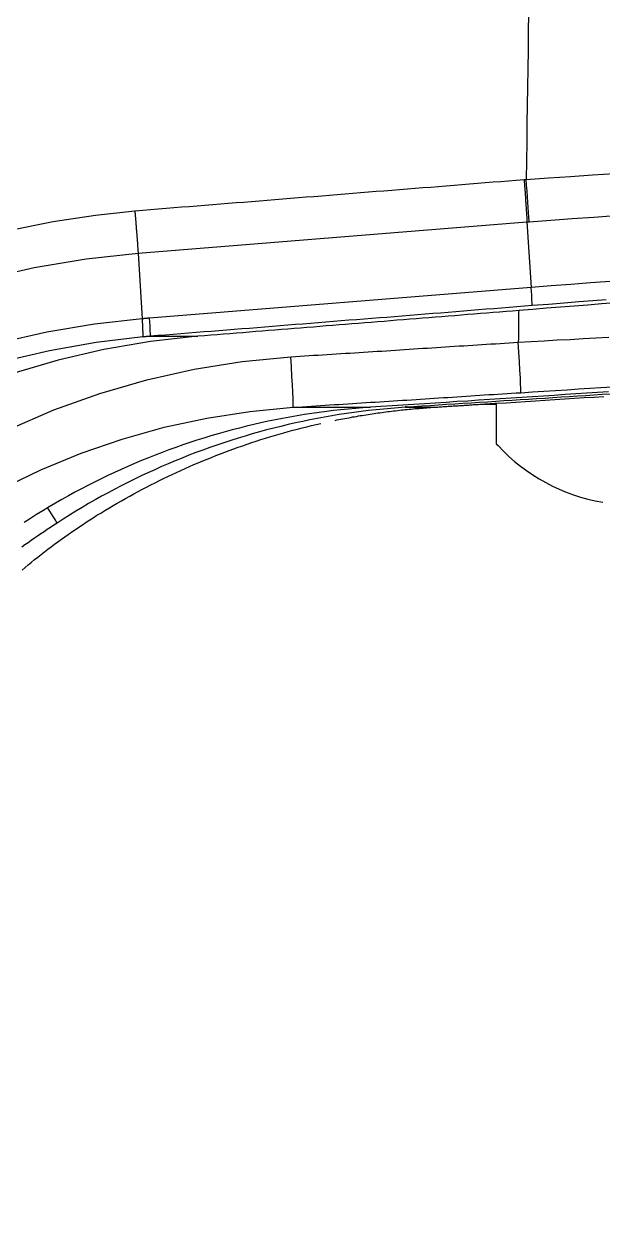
# Model space of a CAD drawing. Extents: x 0 to 395, y 0 to 289.
# Drawn here: x 231.13 to 236.75, y 162.83 to 174.57 of the extents above; entities that cross this region are included whole.
import ezdxf

# ---------------------------------------------------------------- set-up
doc = ezdxf.new("R2010")
doc.units = 0
doc.header["$LTSCALE"] = 10
doc.header["$MEASUREMENT"] = 0
doc.layers.add('1', color=7, linetype='CONTINUOUS')

msp = doc.modelspace()

# ---------------------------------------------------------------- linework, layer by layer
at = {"layer": '1'}
for p, q in [((232.236, 172.342), (236.014, 172.646)), ((236.014, 172.646), (236.055, 172.008)), ((232.236, 172.342), (232.277, 171.704)), ((236.055, 172.008), (232.347, 171.71)), ((235.716, 170.883), (235.716, 170.49)), ((235.716, 170.49), (235.734, 170.472)), ((231.13, 169.726), (231.131, 169.725))]:
    msp.add_line(p, q, dxfattribs=at)
for points in [[(236.03, 174.67), (236.027, 174.491), (236.024, 174.313), (236.022, 174.134), (236.019, 173.955), (236.017, 173.776), (236.014, 173.597), (236.012, 173.418), (236.009, 173.238), (236.007, 173.058)], [(232.205, 172.753), (232.281, 172.759), (232.356, 172.766), (232.432, 172.772), (232.508, 172.778), (232.583, 172.784), (232.659, 172.79), (232.734, 172.796), (232.81, 172.802), (232.886, 172.808), (232.961, 172.814), (233.037, 172.82), (233.112, 172.826), (233.188, 172.832), (233.264, 172.838), (233.339, 172.844), (233.415, 172.851), (233.491, 172.857), (233.566, 172.863), (233.642, 172.869), (233.717, 172.875), (233.793, 172.881), (233.869, 172.887), (233.944, 172.893), (234.02, 172.899), (234.096, 172.905), (234.171, 172.911), (234.247, 172.917), (234.322, 172.923), (234.398, 172.929), (234.474, 172.936), (234.549, 172.942), (234.625, 172.948), (234.7, 172.954), (234.776, 172.96), (234.852, 172.966), (234.927, 172.972), (235.003, 172.978), (235.079, 172.984), (235.154, 172.99), (235.23, 172.996), (235.305, 173.002), (235.381, 173.008), (235.457, 173.014), (235.532, 173.021), (235.608, 173.027), (235.684, 173.033), (235.759, 173.039), (235.835, 173.045), (235.91, 173.051), (235.986, 173.057)], [(235.986, 173.057), (235.986, 173.057), (235.987, 173.057), (235.987, 173.057), (235.988, 173.057), (235.988, 173.057), (235.989, 173.057), (235.989, 173.057), (235.99, 173.057), (235.99, 173.057), (235.991, 173.057), (235.991, 173.057), (235.991, 173.057), (235.992, 173.057), (235.992, 173.057), (235.993, 173.057), (235.993, 173.057), (235.993, 173.058), (235.994, 173.058), (235.994, 173.058), (235.995, 173.058), (235.995, 173.058), (235.996, 173.058), (235.996, 173.058), (235.996, 173.058), (235.997, 173.058), (235.997, 173.058), (235.997, 173.058), (235.998, 173.058), (235.998, 173.058), (235.999, 173.058), (235.999, 173.058), (235.999, 173.058), (236, 173.058), (236, 173.058), (236.001, 173.058), (236.001, 173.058), (236.001, 173.058), (236.002, 173.058), (236.002, 173.058), (236.003, 173.058), (236.003, 173.058), (236.003, 173.058), (236.004, 173.058), (236.004, 173.058), (236.005, 173.058), (236.005, 173.058), (236.005, 173.058), (236.006, 173.058), (236.006, 173.058), (236.007, 173.058)], [(235.986, 173.057), (235.987, 173.048), (235.987, 173.039), (235.988, 173.03), (235.989, 173.021), (235.989, 173.012), (235.99, 173.003), (235.991, 172.994), (235.991, 172.985), (235.992, 172.976), (235.993, 172.967), (235.993, 172.958), (235.994, 172.949), (235.995, 172.94), (235.995, 172.931), (235.996, 172.922), (235.997, 172.913), (235.997, 172.904), (235.998, 172.895), (235.998, 172.887), (235.999, 172.878), (236, 172.869), (236, 172.86), (236.001, 172.852), (236.001, 172.843), (236.002, 172.834), (236.003, 172.826), (236.003, 172.818), (236.004, 172.809), (236.004, 172.801), (236.005, 172.793), (236.005, 172.784), (236.006, 172.776), (236.006, 172.768), (236.007, 172.76), (236.007, 172.752), (236.008, 172.745), (236.008, 172.737), (236.009, 172.729), (236.009, 172.722), (236.01, 172.714), (236.01, 172.707), (236.011, 172.7), (236.011, 172.693), (236.012, 172.686), (236.012, 172.679), (236.013, 172.672), (236.013, 172.665), (236.013, 172.659), (236.014, 172.652), (236.014, 172.646)], [(236.007, 173.058), (236.222, 173.073), (236.436, 173.087), (236.65, 173.101), (236.864, 173.114)], [(224.145, 162.266), (224.035, 163.059), (223.997, 163.855), (224.031, 164.651), (224.136, 165.44), (224.311, 166.218), (224.556, 166.976), (224.868, 167.71), (225.246, 168.415), (225.687, 169.084), (226.186, 169.71), (226.729, 170.279), (227.296, 170.78), (227.871, 171.208), (228.437, 171.565), (228.987, 171.859), (229.517, 172.099), (230.027, 172.292), (230.514, 172.445), (230.976, 172.562), (231.412, 172.65), (231.822, 172.712), (232.205, 172.753)], [(232.205, 172.753), (232.206, 172.744), (232.206, 172.735), (232.207, 172.726), (232.208, 172.718), (232.209, 172.708), (232.209, 172.699), (232.21, 172.69), (232.211, 172.681), (232.212, 172.672), (232.212, 172.663), (232.213, 172.654), (232.214, 172.645), (232.214, 172.636), (232.215, 172.628), (232.216, 172.619), (232.217, 172.61), (232.217, 172.601), (232.218, 172.592), (232.219, 172.583), (232.219, 172.574), (232.22, 172.566), (232.221, 172.557), (232.221, 172.548), (232.222, 172.54), (232.223, 172.531), (232.223, 172.522), (232.224, 172.514), (232.225, 172.506), (232.225, 172.497), (232.226, 172.489), (232.226, 172.481), (232.227, 172.473), (232.228, 172.465), (232.228, 172.457), (232.229, 172.449), (232.229, 172.441), (232.23, 172.434), (232.23, 172.426), (232.231, 172.418), (232.232, 172.411), (232.232, 172.404), (232.233, 172.396), (232.233, 172.389), (232.234, 172.382), (232.234, 172.375), (232.235, 172.368), (232.235, 172.362), (232.236, 172.355), (232.236, 172.349), (232.236, 172.342)], [(236.034, 172.647), (236.244, 172.662), (236.453, 172.677), (236.662, 172.691), (236.87, 172.706)], [(236.014, 172.646), (236.014, 172.646), (236.015, 172.646), (236.015, 172.646), (236.015, 172.646), (236.016, 172.646), (236.016, 172.646), (236.016, 172.646), (236.017, 172.646), (236.017, 172.646), (236.017, 172.646), (236.018, 172.646), (236.018, 172.646), (236.018, 172.646), (236.019, 172.646), (236.019, 172.646), (236.02, 172.646), (236.02, 172.646), (236.02, 172.646), (236.021, 172.646), (236.021, 172.646), (236.022, 172.646), (236.022, 172.646), (236.022, 172.646), (236.023, 172.646), (236.023, 172.646), (236.024, 172.646), (236.024, 172.646), (236.024, 172.646), (236.025, 172.646), (236.025, 172.646), (236.026, 172.646), (236.026, 172.646), (236.027, 172.646), (236.027, 172.647), (236.028, 172.647), (236.028, 172.647), (236.028, 172.647), (236.029, 172.647), (236.029, 172.647), (236.03, 172.647), (236.03, 172.647), (236.03, 172.647), (236.031, 172.647), (236.031, 172.647), (236.032, 172.647), (236.032, 172.647), (236.033, 172.647), (236.033, 172.647), (236.033, 172.647), (236.034, 172.647)], [(230.732, 172.089), (231.228, 172.203), (231.731, 172.287), (232.236, 172.342)], [(236.824, 172.067), (236.632, 172.052), (236.44, 172.038), (236.248, 172.023), (236.055, 172.008)], [(236.784, 171.889), (236.654, 171.879), (236.518, 171.868), (236.375, 171.857), (236.223, 171.844), (236.063, 171.832)], [(236.063, 171.832), (235.989, 171.826), (235.915, 171.82), (235.841, 171.814), (235.766, 171.808), (235.692, 171.802), (235.618, 171.796), (235.544, 171.79), (235.47, 171.784), (235.396, 171.778), (235.322, 171.772), (235.247, 171.766), (235.173, 171.76), (235.099, 171.754), (235.025, 171.748), (234.951, 171.742), (234.877, 171.736), (234.802, 171.73), (234.728, 171.724), (234.654, 171.718), (234.58, 171.713), (234.506, 171.707), (234.432, 171.701), (234.357, 171.695), (234.283, 171.689), (234.209, 171.683), (234.135, 171.677), (234.061, 171.671), (233.987, 171.665), (233.912, 171.659), (233.838, 171.653), (233.764, 171.647), (233.69, 171.641), (233.616, 171.635), (233.542, 171.629), (233.467, 171.623), (233.393, 171.617), (233.319, 171.611), (233.245, 171.605), (233.171, 171.599), (233.097, 171.593), (233.022, 171.587), (232.948, 171.581), (232.874, 171.576), (232.8, 171.57), (232.726, 171.564), (232.652, 171.558), (232.577, 171.552), (232.503, 171.546), (232.429, 171.54), (232.355, 171.534)], [(235.935, 171.784), (235.873, 171.779), (235.811, 171.774), (235.748, 171.769), (235.686, 171.764), (235.624, 171.759), (235.561, 171.754), (235.499, 171.749), (235.436, 171.744), (235.374, 171.739), (235.312, 171.734), (235.249, 171.729), (235.187, 171.724), (235.125, 171.719), (235.062, 171.714), (235, 171.709), (234.938, 171.704), (234.875, 171.699), (234.813, 171.694), (234.75, 171.689), (234.688, 171.684), (234.626, 171.679), (234.563, 171.674), (234.501, 171.669), (234.439, 171.664), (234.376, 171.659), (234.314, 171.654), (234.252, 171.649), (234.189, 171.644), (234.127, 171.639), (234.064, 171.634), (234.002, 171.629), (233.94, 171.624), (233.877, 171.619), (233.815, 171.614), (233.753, 171.609), (233.69, 171.604), (233.628, 171.599), (233.566, 171.594), (233.503, 171.589), (233.441, 171.584), (233.379, 171.579), (233.316, 171.574), (233.254, 171.569), (233.191, 171.564), (233.129, 171.559), (233.067, 171.554), (233.004, 171.549), (232.942, 171.544), (232.88, 171.539), (232.817, 171.534)], [(235.934, 171.784), (235.934, 171.778), (235.933, 171.772), (235.933, 171.766), (235.933, 171.76), (235.933, 171.753), (235.933, 171.747), (235.933, 171.741), (235.933, 171.735), (235.933, 171.729), (235.933, 171.723), (235.933, 171.717), (235.933, 171.71), (235.932, 171.704), (235.932, 171.698), (235.932, 171.692), (235.932, 171.686), (235.932, 171.68), (235.932, 171.674), (235.932, 171.667), (235.932, 171.661), (235.932, 171.655), (235.932, 171.649), (235.932, 171.643), (235.932, 171.637), (235.931, 171.63), (235.931, 171.624), (235.931, 171.618), (235.931, 171.612), (235.931, 171.606), (235.931, 171.6), (235.931, 171.594), (235.931, 171.587), (235.931, 171.581), (235.931, 171.575), (235.931, 171.569), (235.93, 171.563), (235.93, 171.557), (235.93, 171.55), (235.93, 171.544), (235.93, 171.538), (235.93, 171.532), (235.93, 171.526), (235.93, 171.52), (235.93, 171.514), (235.93, 171.507), (235.93, 171.501), (235.93, 171.495), (235.929, 171.489), (235.929, 171.483), (235.929, 171.477)], [(236.869, 171.858), (236.737, 171.848), (236.605, 171.837), (236.473, 171.827), (236.339, 171.817), (236.205, 171.806), (236.071, 171.795), (235.935, 171.784)], [(232.277, 171.704), (231.814, 171.653), (231.349, 171.575), (230.89, 171.469)], [(232.347, 171.71), (232.346, 171.71), (232.344, 171.71), (232.343, 171.71), (232.341, 171.71), (232.34, 171.71), (232.339, 171.709), (232.337, 171.709), (232.336, 171.709), (232.334, 171.709), (232.333, 171.709), (232.331, 171.709), (232.33, 171.709), (232.328, 171.709), (232.327, 171.708), (232.325, 171.708), (232.324, 171.708), (232.322, 171.708), (232.321, 171.708), (232.319, 171.708), (232.318, 171.708), (232.316, 171.708), (232.315, 171.707), (232.313, 171.707), (232.312, 171.707), (232.31, 171.707), (232.309, 171.707), (232.307, 171.707), (232.306, 171.707), (232.304, 171.707), (232.303, 171.706), (232.301, 171.706), (232.3, 171.706), (232.299, 171.706), (232.297, 171.706), (232.296, 171.706), (232.294, 171.706), (232.293, 171.706), (232.292, 171.705), (232.291, 171.705), (232.289, 171.705), (232.288, 171.705), (232.287, 171.705), (232.286, 171.705), (232.284, 171.705), (232.283, 171.705), (232.282, 171.705), (232.281, 171.705), (232.28, 171.704), (232.279, 171.704), (232.277, 171.704)], [(232.284, 171.528), (232.285, 171.528), (232.285, 171.529), (232.285, 171.529), (232.285, 171.53), (232.285, 171.531), (232.285, 171.532), (232.285, 171.533), (232.285, 171.534), (232.285, 171.536), (232.285, 171.537), (232.286, 171.539), (232.286, 171.541), (232.286, 171.543), (232.286, 171.545), (232.286, 171.547), (232.286, 171.549), (232.286, 171.552), (232.285, 171.554), (232.285, 171.557), (232.285, 171.56), (232.285, 171.563), (232.285, 171.566), (232.285, 171.57), (232.285, 171.573), (232.285, 171.577), (232.285, 171.58), (232.284, 171.584), (232.284, 171.588), (232.284, 171.592), (232.284, 171.597), (232.284, 171.601), (232.283, 171.606), (232.283, 171.61), (232.283, 171.615), (232.283, 171.62), (232.282, 171.625), (232.282, 171.63), (232.282, 171.635), (232.282, 171.64), (232.281, 171.645), (232.281, 171.651), (232.281, 171.656), (232.28, 171.662), (232.28, 171.668), (232.279, 171.674), (232.279, 171.68), (232.279, 171.686), (232.278, 171.692), (232.278, 171.698), (232.277, 171.704)], [(232.284, 171.528), (231.828, 171.474), (231.376, 171.394), (230.929, 171.288)], [(232.817, 171.534), (232.358, 171.483), (231.905, 171.406), (231.46, 171.302), (231.021, 171.172)], [(232.355, 171.534), (232.353, 171.534), (232.352, 171.534), (232.351, 171.533), (232.349, 171.533), (232.348, 171.533), (232.346, 171.533), (232.345, 171.533), (232.344, 171.533), (232.342, 171.533), (232.341, 171.533), (232.339, 171.533), (232.338, 171.532), (232.337, 171.532), (232.335, 171.532), (232.334, 171.532), (232.332, 171.532), (232.331, 171.532), (232.33, 171.532), (232.328, 171.532), (232.327, 171.532), (232.325, 171.531), (232.324, 171.531), (232.323, 171.531), (232.321, 171.531), (232.32, 171.531), (232.318, 171.531), (232.317, 171.531), (232.315, 171.531), (232.314, 171.53), (232.313, 171.53), (232.311, 171.53), (232.31, 171.53), (232.308, 171.53), (232.307, 171.53), (232.306, 171.53), (232.304, 171.53), (232.303, 171.529), (232.301, 171.529), (232.3, 171.529), (232.299, 171.529), (232.297, 171.529), (232.296, 171.529), (232.294, 171.529), (232.293, 171.529), (232.291, 171.529), (232.29, 171.528), (232.289, 171.528), (232.287, 171.528), (232.286, 171.528), (232.284, 171.528)], [(232.355, 171.534), (232.365, 171.534), (232.374, 171.534), (232.384, 171.534), (232.394, 171.534), (232.404, 171.534), (232.413, 171.534), (232.423, 171.534), (232.433, 171.534), (232.442, 171.534), (232.452, 171.534), (232.461, 171.534), (232.471, 171.534), (232.48, 171.534), (232.49, 171.534), (232.499, 171.534), (232.509, 171.534), (232.518, 171.534), (232.528, 171.534), (232.537, 171.534), (232.546, 171.534), (232.556, 171.534), (232.565, 171.534), (232.574, 171.534), (232.584, 171.534), (232.593, 171.534), (232.602, 171.534), (232.611, 171.534), (232.621, 171.534), (232.63, 171.534), (232.639, 171.534), (232.648, 171.534), (232.657, 171.534), (232.666, 171.534), (232.675, 171.534), (232.684, 171.534), (232.693, 171.534), (232.702, 171.534), (232.711, 171.534), (232.72, 171.534), (232.729, 171.534), (232.738, 171.534), (232.747, 171.534), (232.756, 171.534), (232.765, 171.534), (232.774, 171.534), (232.782, 171.534), (232.791, 171.534), (232.8, 171.534), (232.809, 171.534), (232.817, 171.534)], [(235.929, 171.477), (236.056, 171.484), (236.182, 171.491), (236.308, 171.498), (236.433, 171.504), (236.559, 171.511), (236.683, 171.518), (236.808, 171.525)], [(233.72, 171.334), (233.764, 171.337), (233.808, 171.34), (233.852, 171.343), (233.897, 171.346), (233.941, 171.349), (233.985, 171.351), (234.029, 171.354), (234.073, 171.357), (234.118, 171.36), (234.162, 171.363), (234.206, 171.366), (234.25, 171.369), (234.294, 171.371), (234.339, 171.374), (234.383, 171.377), (234.427, 171.38), (234.471, 171.383), (234.515, 171.386), (234.559, 171.388), (234.604, 171.391), (234.648, 171.394), (234.692, 171.397), (234.736, 171.4), (234.78, 171.403), (234.825, 171.405), (234.869, 171.408), (234.913, 171.411), (234.957, 171.414), (235.001, 171.417), (235.046, 171.42), (235.09, 171.423), (235.134, 171.425), (235.178, 171.428), (235.222, 171.431), (235.266, 171.434), (235.311, 171.437), (235.355, 171.44), (235.399, 171.442), (235.443, 171.445), (235.487, 171.448), (235.532, 171.451), (235.576, 171.454), (235.62, 171.457), (235.664, 171.46), (235.708, 171.462), (235.753, 171.465), (235.797, 171.468), (235.841, 171.471), (235.885, 171.474), (235.929, 171.477)], [(230.987, 170.631), (231.419, 170.818), (231.865, 170.978), (232.32, 171.111), (232.78, 171.215), (233.246, 171.289), (233.72, 171.334)], [(233.743, 170.844), (233.788, 170.847), (233.832, 170.85), (233.876, 170.853), (233.92, 170.856), (233.964, 170.858), (234.009, 170.861), (234.053, 170.864), (234.097, 170.867), (234.141, 170.87), (234.185, 170.873), (234.229, 170.875), (234.274, 170.878), (234.318, 170.881), (234.362, 170.884), (234.406, 170.887), (234.45, 170.89), (234.495, 170.893), (234.539, 170.895), (234.583, 170.898), (234.627, 170.901), (234.671, 170.904), (234.716, 170.907), (234.76, 170.91), (234.804, 170.912), (234.848, 170.915), (234.892, 170.918), (234.936, 170.921), (234.981, 170.924), (235.025, 170.927), (235.069, 170.93), (235.113, 170.932), (235.157, 170.935), (235.202, 170.938), (235.246, 170.941), (235.29, 170.944), (235.334, 170.947), (235.378, 170.949), (235.423, 170.952), (235.467, 170.955), (235.511, 170.958), (235.555, 170.961), (235.599, 170.964), (235.643, 170.967), (235.688, 170.969), (235.732, 170.972), (235.776, 170.975), (235.82, 170.978), (235.864, 170.981), (235.909, 170.984), (235.953, 170.986)], [(236.805, 170.994), (236.7, 170.987), (236.594, 170.98), (236.489, 170.974), (236.384, 170.967), (236.279, 170.96), (236.174, 170.953), (236.069, 170.946), (235.964, 170.94), (235.859, 170.933), (235.754, 170.926), (235.649, 170.919), (235.543, 170.912), (235.438, 170.905), (235.333, 170.899), (235.228, 170.892), (235.123, 170.885), (235.018, 170.878), (234.913, 170.871), (234.808, 170.865), (234.703, 170.858), (234.598, 170.851), (234.493, 170.844)], [(236.823, 170.972), (236.743, 170.967), (236.664, 170.962), (236.584, 170.957), (236.505, 170.952), (236.425, 170.947), (236.346, 170.942), (236.266, 170.936), (236.187, 170.931), (236.107, 170.926), (236.028, 170.921), (235.948, 170.916), (235.869, 170.911), (235.789, 170.906), (235.71, 170.901), (235.63, 170.895), (235.551, 170.89), (235.471, 170.885), (235.392, 170.88), (235.312, 170.875), (235.233, 170.87), (235.153, 170.865), (235.074, 170.86), (234.994, 170.854), (234.915, 170.849), (234.835, 170.844)], [(235.716, 170.883), (235.811, 170.889), (235.906, 170.895), (236.001, 170.901), (236.096, 170.907), (236.191, 170.913), (236.285, 170.919), (236.38, 170.925), (236.475, 170.932), (236.57, 170.938), (236.665, 170.944), (236.759, 170.95)], [(235.953, 170.986), (236.066, 170.994), (236.179, 171.001), (236.291, 171.008), (236.403, 171.015), (236.514, 171.022), (236.623, 171.029), (236.732, 171.036), (236.84, 171.042)], [(230.911, 170.051), (231.292, 170.236), (231.683, 170.398), (232.083, 170.536), (232.49, 170.65), (232.904, 170.74), (233.322, 170.805), (233.743, 170.844)], [(234.493, 170.844), (234.421, 170.839), (234.35, 170.833), (234.278, 170.827), (234.207, 170.82), (234.136, 170.812), (234.065, 170.803), (233.994, 170.794), (233.923, 170.784), (233.852, 170.773), (233.781, 170.761), (233.711, 170.749), (233.64, 170.736), (233.57, 170.722), (233.5, 170.708), (233.43, 170.693), (233.36, 170.677), (233.29, 170.66), (233.22, 170.643), (233.151, 170.625), (233.082, 170.606), (233.013, 170.587), (232.944, 170.567), (232.876, 170.546), (232.807, 170.524), (232.739, 170.502), (232.671, 170.479), (232.604, 170.455), (232.536, 170.431), (232.469, 170.406), (232.402, 170.38), (232.336, 170.354), (232.269, 170.327), (232.203, 170.299), (232.138, 170.27), (232.072, 170.241), (232.007, 170.211), (231.942, 170.181), (231.877, 170.15), (231.813, 170.118), (231.749, 170.086), (231.686, 170.052), (231.622, 170.019), (231.56, 169.984), (231.497, 169.949), (231.435, 169.914), (231.373, 169.877), (231.312, 169.84), (231.251, 169.803), (231.19, 169.765), (231.13, 169.726)], [(234.835, 170.844), (234.763, 170.839), (234.691, 170.833), (234.62, 170.827), (234.548, 170.82), (234.476, 170.812), (234.404, 170.803), (234.333, 170.794), (234.261, 170.784), (234.19, 170.773), (234.119, 170.761), (234.048, 170.749), (233.977, 170.736), (233.906, 170.722), (233.835, 170.707), (233.765, 170.692), (233.694, 170.676), (233.624, 170.659), (233.554, 170.642), (233.484, 170.624), (233.415, 170.605), (233.345, 170.586), (233.276, 170.565), (233.207, 170.544), (233.138, 170.523), (233.07, 170.5), (233.001, 170.477), (232.933, 170.453), (232.865, 170.429), (232.798, 170.404), (232.73, 170.378), (232.663, 170.351), (232.596, 170.324), (232.53, 170.296), (232.464, 170.268), (232.398, 170.238), (232.332, 170.208), (232.267, 170.178), (232.202, 170.146), (232.137, 170.115), (232.073, 170.082), (232.009, 170.049), (231.945, 170.015), (231.882, 169.98), (231.819, 169.945), (231.756, 169.909), (231.694, 169.872), (231.632, 169.835), (231.57, 169.797), (231.509, 169.759), (231.449, 169.72)], [(233.743, 170.844), (233.761, 170.844), (233.778, 170.844), (233.795, 170.844), (233.813, 170.844), (233.83, 170.844), (233.846, 170.844), (233.863, 170.844), (233.88, 170.844), (233.897, 170.844), (233.913, 170.844), (233.93, 170.844), (233.946, 170.844), (233.962, 170.844), (233.978, 170.844), (233.994, 170.844), (234.01, 170.844), (234.026, 170.844), (234.042, 170.844), (234.057, 170.844), (234.073, 170.844), (234.088, 170.844), (234.104, 170.844), (234.119, 170.844), (234.134, 170.844), (234.149, 170.844), (234.164, 170.844), (234.179, 170.844), (234.194, 170.844), (234.208, 170.844), (234.223, 170.844), (234.237, 170.844), (234.252, 170.844), (234.266, 170.844), (234.28, 170.844), (234.294, 170.844), (234.308, 170.844), (234.322, 170.844), (234.335, 170.844), (234.349, 170.844), (234.363, 170.844), (234.376, 170.844), (234.389, 170.844), (234.403, 170.844), (234.416, 170.844), (234.429, 170.844), (234.442, 170.844), (234.455, 170.844), (234.467, 170.844), (234.48, 170.844), (234.493, 170.844)], [(234.15, 170.717), (234.168, 170.721), (234.187, 170.725), (234.206, 170.729), (234.225, 170.732), (234.244, 170.736), (234.263, 170.739), (234.282, 170.743), (234.3, 170.746), (234.319, 170.75), (234.338, 170.753), (234.357, 170.756), (234.376, 170.76), (234.395, 170.763), (234.414, 170.766), (234.433, 170.769), (234.452, 170.772), (234.471, 170.775), (234.49, 170.778), (234.509, 170.781), (234.528, 170.784), (234.547, 170.786), (234.566, 170.789), (234.585, 170.792), (234.604, 170.794), (234.623, 170.797), (234.642, 170.799), (234.661, 170.802), (234.68, 170.804), (234.699, 170.807), (234.718, 170.809), (234.737, 170.811), (234.756, 170.813), (234.775, 170.816), (234.794, 170.818), (234.813, 170.82), (234.832, 170.822), (234.851, 170.824), (234.87, 170.826), (234.889, 170.827), (234.908, 170.829), (234.928, 170.831), (234.947, 170.833), (234.966, 170.834), (234.985, 170.836), (235.004, 170.837), (235.023, 170.839), (235.042, 170.84), (235.062, 170.842), (235.081, 170.843), (235.1, 170.844)], [(234.835, 170.844), (234.842, 170.844), (234.848, 170.844), (234.855, 170.844), (234.861, 170.844), (234.867, 170.844), (234.874, 170.844), (234.88, 170.844), (234.886, 170.844), (234.892, 170.844), (234.898, 170.844), (234.904, 170.844), (234.91, 170.844), (234.916, 170.844), (234.922, 170.844), (234.928, 170.844), (234.933, 170.844), (234.939, 170.844), (234.945, 170.844), (234.95, 170.844), (234.956, 170.844), (234.962, 170.844), (234.967, 170.844), (234.972, 170.844), (234.978, 170.844), (234.983, 170.844), (234.988, 170.844), (234.994, 170.844), (234.999, 170.844), (235.004, 170.844), (235.009, 170.844), (235.014, 170.844), (235.019, 170.844), (235.024, 170.844), (235.029, 170.844), (235.034, 170.844), (235.038, 170.844), (235.043, 170.844), (235.048, 170.844), (235.052, 170.844), (235.057, 170.844), (235.061, 170.844), (235.066, 170.844), (235.07, 170.844), (235.075, 170.844), (235.079, 170.844), (235.083, 170.844), (235.088, 170.844), (235.092, 170.844), (235.096, 170.844), (235.1, 170.844)], [(235.1, 170.844), (235.112, 170.845), (235.125, 170.846), (235.137, 170.847), (235.149, 170.847), (235.162, 170.848), (235.174, 170.849), (235.186, 170.85), (235.199, 170.851), (235.211, 170.851), (235.223, 170.852), (235.236, 170.853), (235.248, 170.854), (235.26, 170.855), (235.273, 170.855), (235.285, 170.856), (235.297, 170.857), (235.31, 170.858), (235.322, 170.859), (235.334, 170.859), (235.347, 170.86), (235.359, 170.861), (235.371, 170.862), (235.384, 170.862), (235.396, 170.863), (235.408, 170.864), (235.421, 170.865), (235.433, 170.866), (235.445, 170.866), (235.458, 170.867), (235.47, 170.868), (235.482, 170.869), (235.495, 170.87), (235.507, 170.87), (235.519, 170.871), (235.532, 170.872), (235.544, 170.873), (235.556, 170.874), (235.569, 170.874), (235.581, 170.875), (235.593, 170.876), (235.606, 170.877), (235.618, 170.878), (235.63, 170.878), (235.643, 170.879), (235.655, 170.88), (235.667, 170.881), (235.68, 170.882), (235.692, 170.882), (235.704, 170.883), (235.716, 170.884)], [(235.587, 170.876), (235.716, 170.873)], [(235.716, 170.884), (235.716, 170.884), (235.716, 170.884), (235.716, 170.884), (235.716, 170.884), (235.716, 170.884), (235.716, 170.884), (235.716, 170.884), (235.716, 170.884), (235.716, 170.884), (235.716, 170.884), (235.716, 170.884), (235.716, 170.884), (235.716, 170.884), (235.716, 170.884), (235.716, 170.884), (235.716, 170.884), (235.716, 170.884), (235.716, 170.883), (235.716, 170.883), (235.716, 170.883), (235.716, 170.883), (235.716, 170.883), (235.716, 170.883), (235.716, 170.883), (235.716, 170.883), (235.716, 170.883), (235.716, 170.883), (235.716, 170.883), (235.716, 170.883), (235.716, 170.883), (235.716, 170.883), (235.716, 170.883), (235.716, 170.883), (235.716, 170.883), (235.716, 170.883), (235.716, 170.883), (235.716, 170.883), (235.716, 170.883), (235.716, 170.883), (235.716, 170.883), (235.716, 170.883), (235.716, 170.883), (235.716, 170.883), (235.716, 170.883), (235.716, 170.883), (235.716, 170.883), (235.716, 170.883), (235.716, 170.883), (235.716, 170.883), (235.716, 170.883)], [(231.873, 169.817), (231.913, 169.841), (231.953, 169.865), (231.993, 169.889), (232.033, 169.913), (232.074, 169.936), (232.114, 169.959), (232.155, 169.982), (232.196, 170.004), (232.237, 170.026), (232.278, 170.048), (232.319, 170.069), (232.36, 170.091), (232.401, 170.112), (232.443, 170.132), (232.484, 170.153), (232.526, 170.173), (232.568, 170.193), (232.61, 170.212), (232.652, 170.231), (232.694, 170.25), (232.736, 170.269), (232.779, 170.288), (232.821, 170.306), (232.864, 170.324), (232.907, 170.341), (232.95, 170.358), (232.992, 170.375), (233.036, 170.392), (233.079, 170.409), (233.122, 170.425), (233.165, 170.441), (233.209, 170.456), (233.253, 170.471), (233.296, 170.486), (233.34, 170.501), (233.384, 170.516), (233.428, 170.53), (233.473, 170.544), (233.517, 170.557), (233.561, 170.571), (233.606, 170.584), (233.651, 170.596), (233.695, 170.609), (233.74, 170.621), (233.785, 170.633), (233.831, 170.644), (233.876, 170.656), (233.921, 170.667), (233.967, 170.677), (234.012, 170.688)], [(231.109, 169.263), (231.139, 169.288), (231.169, 169.314), (231.2, 169.339), (231.231, 169.365), (231.263, 169.39), (231.295, 169.415), (231.327, 169.44), (231.359, 169.465), (231.392, 169.489), (231.425, 169.514), (231.458, 169.538), (231.491, 169.563), (231.525, 169.587), (231.558, 169.61), (231.592, 169.634), (231.627, 169.657), (231.661, 169.681), (231.696, 169.704), (231.731, 169.727), (231.766, 169.75), (231.801, 169.772), (231.837, 169.795), (231.873, 169.817)], [(231.449, 169.72), (231.417, 169.699), (231.385, 169.678), (231.354, 169.657), (231.323, 169.636), (231.291, 169.615), (231.26, 169.594), (231.229, 169.572), (231.199, 169.551), (231.168, 169.529), (231.137, 169.507), (231.107, 169.486)]]:
    msp.add_lwpolyline(points, dxfattribs=at)
msp.add_arc((237.053, 171.696), 1.8, 222.844, 260.3195, dxfattribs=at)
for centre, major_axis, ratio, start_param, end_param in [((235.996, 173.069), (-0.044, 0.598), 0.016138, 3.928659, 4.693713), ((236.015, 172.43), (0.048, -0.598), 0.014849, 0.021782, 0.787071), ((232.307, 172.132), (0.048, -0.598), 0.016017, 0.021865, 0.787114), ((235.921, 171.485), (-0.032, 0.499), 0.016298, 3.156146, 4.693853), ((233.711, 171.343), (-0.032, 0.499), 0.016298, 3.156187, 4.693853), ((234.803, 171.343), (0.032, -0.499), 0.017416, 0.007652, 0.223824), ((231.176, 170.138), (0.273, -0.419), 0.014623, 0.065614, 0.85317)]:
    msp.add_ellipse(centre, major_axis=major_axis, ratio=ratio, start_param=start_param, end_param=end_param, dxfattribs=at)

doc.saveas('drawing.dxf')
